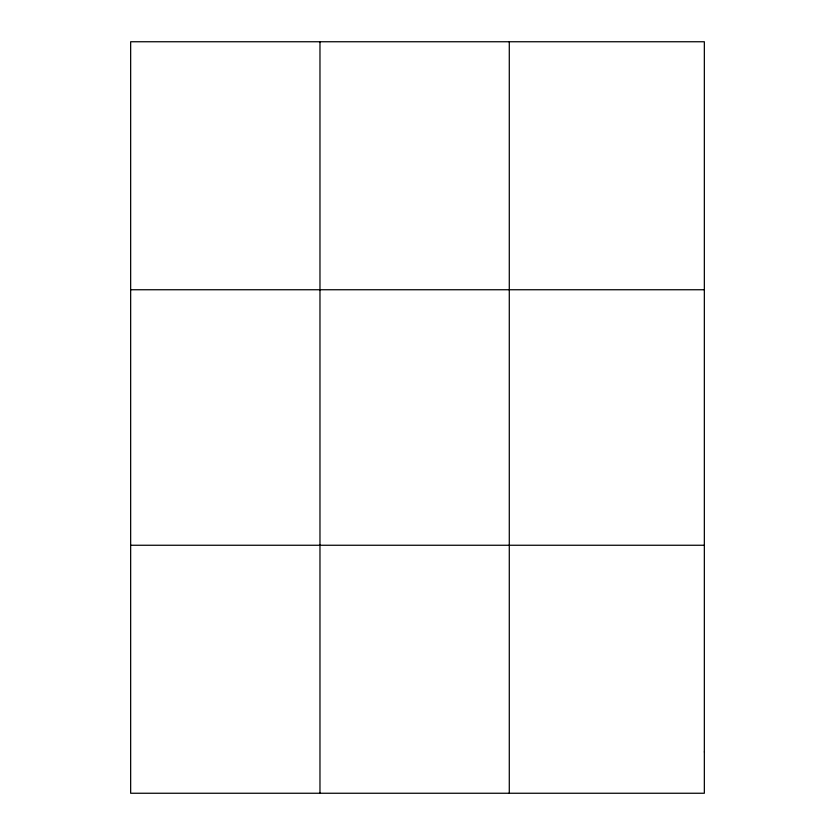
<?xml version="1.0" encoding="UTF-8"?>
<svg xmlns="http://www.w3.org/2000/svg" width="835" height="835" viewBox="0 0 835 835"><rect width="100%" height="100%" fill="white"/><g stroke="black" fill="none" stroke-linecap="round" stroke-linejoin="round"><path stroke-width="1.25" d="M319.972 41.75L319.972 793.25M509.287 41.75L509.287 793.25M130.657 289.745L704.343 289.745M130.657 545.255L704.343 545.255M704.343 751.917L704.343 793.25L130.657 793.25L130.657 41.75L704.343 41.75L704.343 751.917"/></g></svg>
